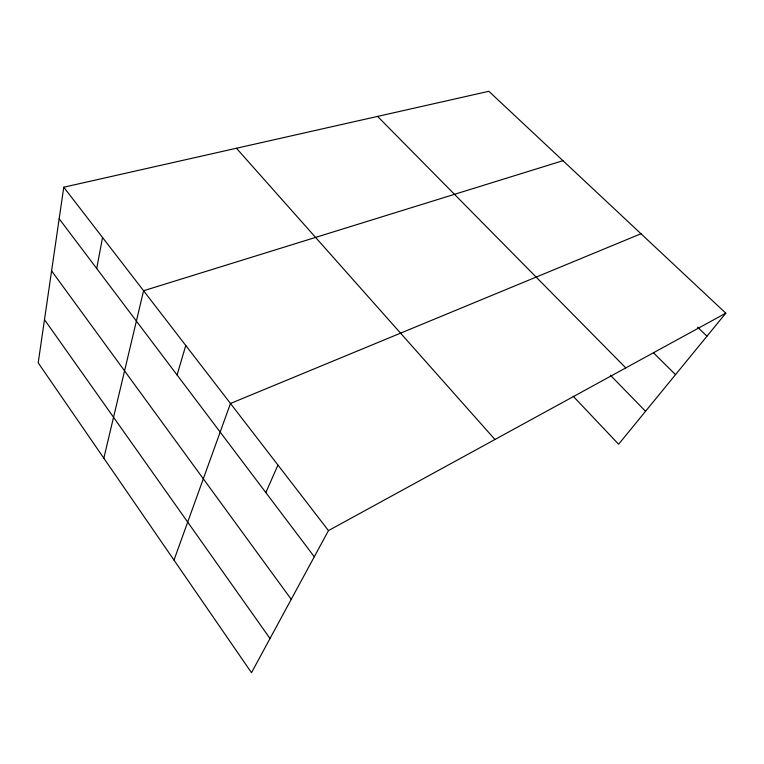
<?xml version="1.0" encoding="UTF-8"?>
<svg xmlns="http://www.w3.org/2000/svg" width="764" height="764" viewBox="0 0 764 764"><rect width="100%" height="100%" fill="white"/><g stroke="black" fill="none" stroke-linecap="round" stroke-linejoin="round"><path stroke-width="1.15" d="M63.765 187.209L38.2 362.843L251.499 672.702L328.472 530.598L725.8 313.173L488.855 91.298L63.765 187.209L328.472 530.598M96.713 268.517L102.548 237.508M103.837 458.199L143.584 290.75L562.953 160.688M177.095 375.009L185.767 345.471M173.991 560.107L230.48 403.478L640.977 233.746M265.824 492.56L277.962 465.075M725.8 313.173L618.601 444.228L573.162 396.201M697.561 327.173L706.977 336.179M653.535 352.863L675.51 374.647M377.569 116.405L625.783 367.904M610.36 375.2L645.551 411.28M236.439 148.245L494.948 439.501M59.172 218.781L314.3 556.775M51.589 270.867L291.246 599.329M44.493 319.638L270.017 638.513"/></g></svg>
